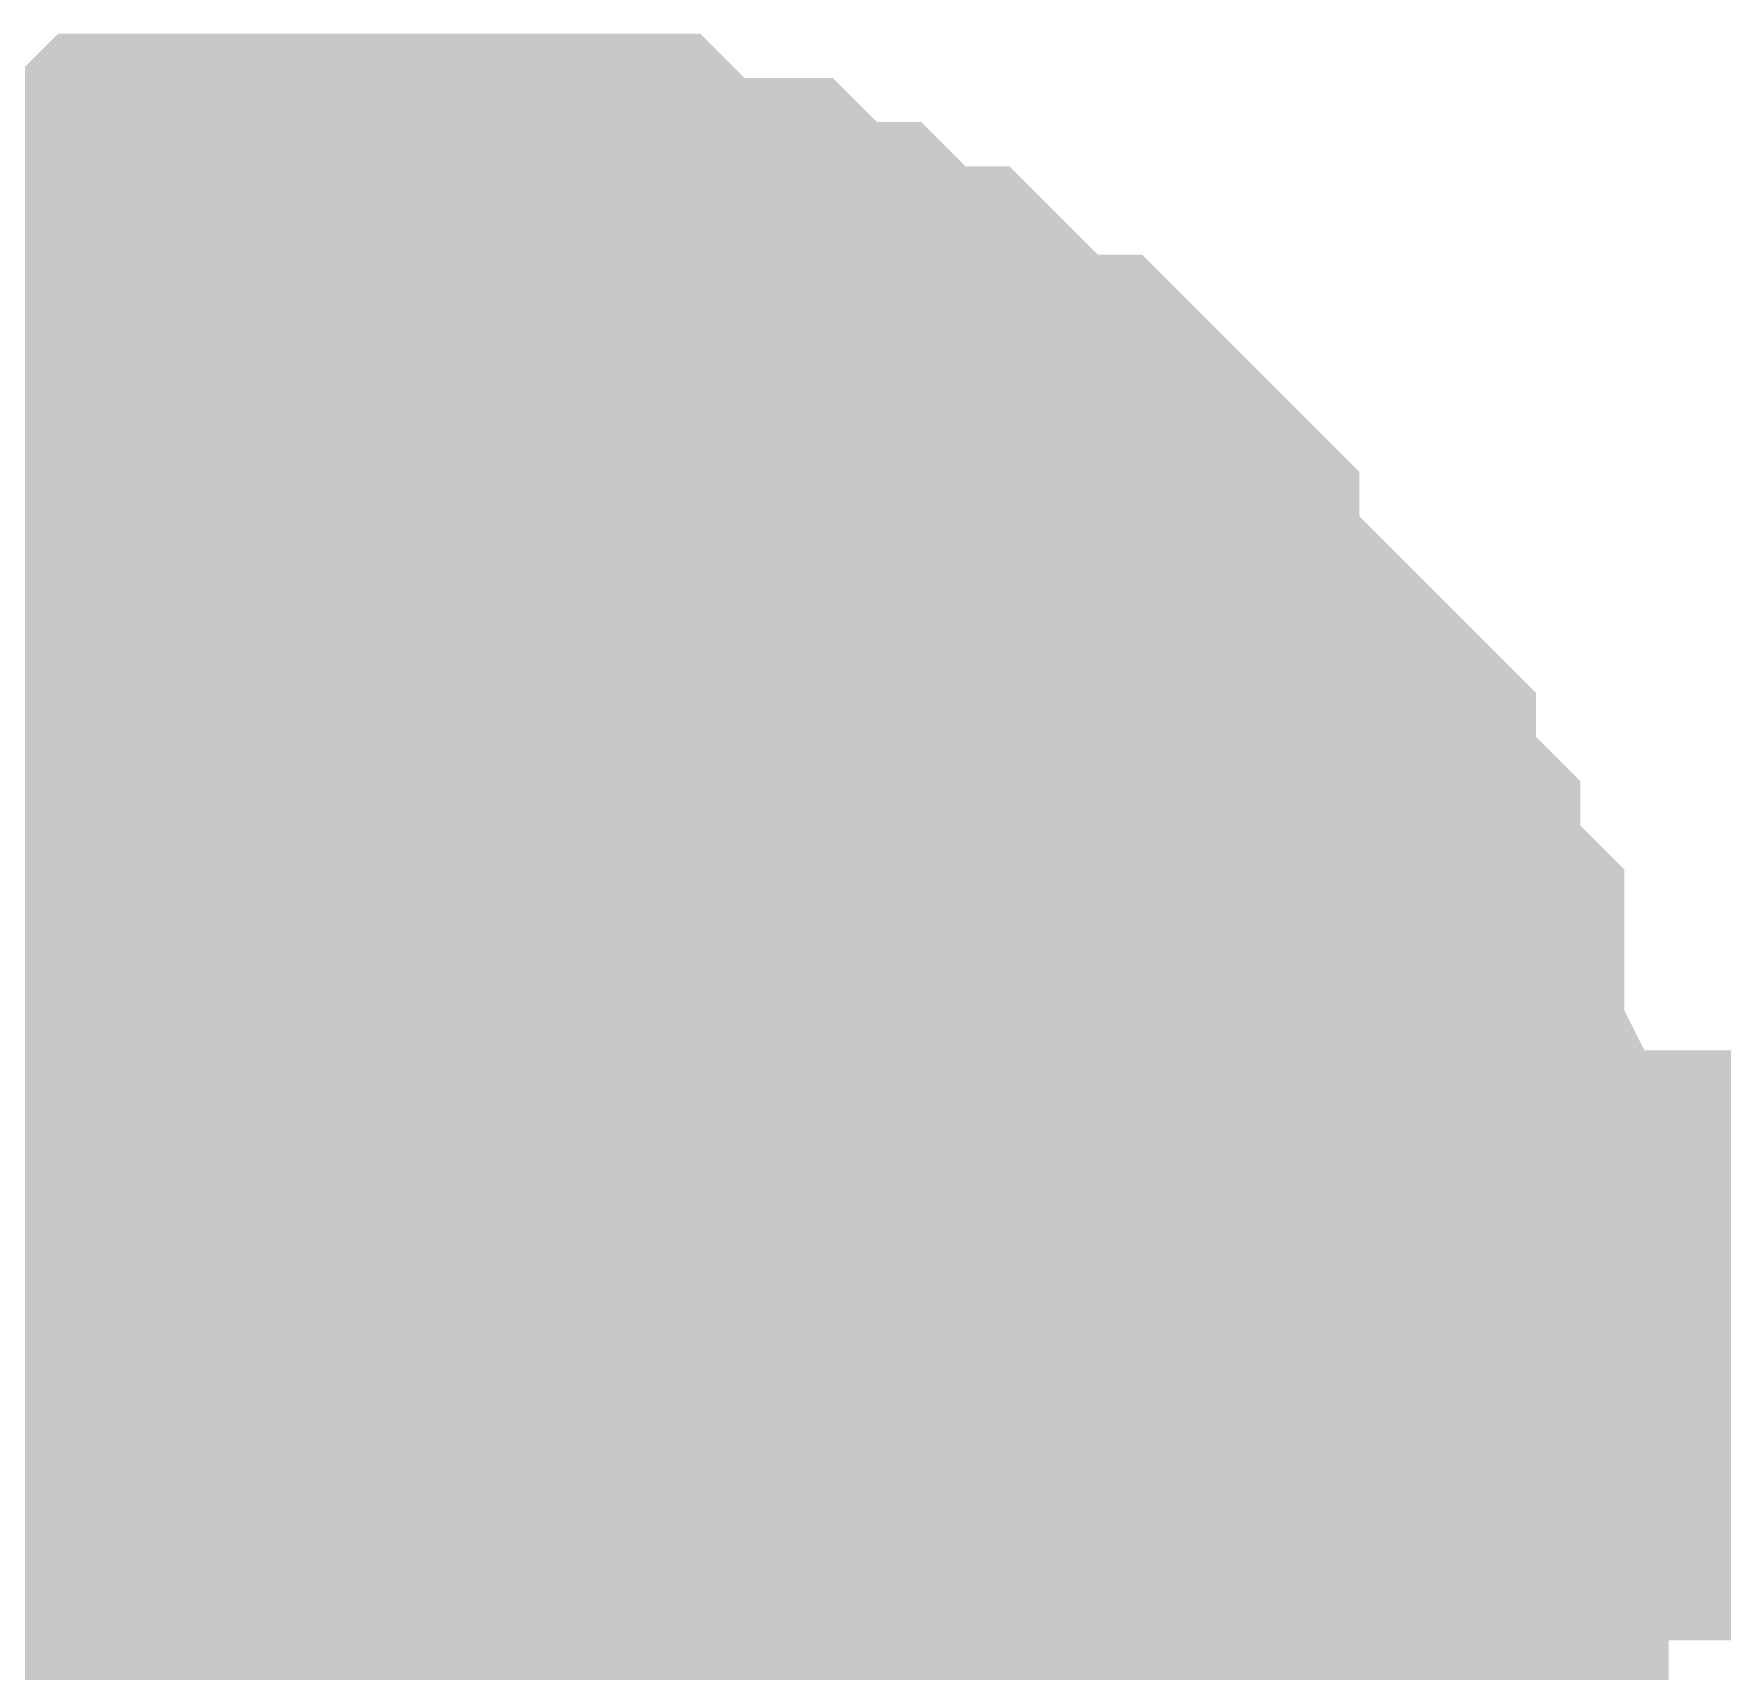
# Model space of a CAD drawing. Header units: inches. Extents: x 0 to 432, y 0 to 280.
# Drawn here: x 370.675 to 371.533, y 166.194 to 167.026 of the extents above; entities that cross this region are included whole.
import ezdxf

# ---------------------------------------------------------------- set-up
doc = ezdxf.new("R2010")
doc.units = ezdxf.units.IN
doc.layers.add('Sheet', color=255, linetype='Continuous')

msp = doc.modelspace()

# ---------------------------------------------------------------- linework, layer by layer
at = {"layer": 'Sheet'}
for points in [[(370.52501, 166.76407, 0.29972, 0.29972, 0), (370.54747, 166.76407, 0.29972, 0.29972, 0), (370.56993, 166.78653, 0.29972, 0.29972, 0), (370.59239, 166.80899, 0.29972, 0.29972, 0), (370.61486, 166.80899, 0.29972, 0.29972, 0), (370.63732, 166.83145, 0.29972, 0.29972, 0), (370.65978, 166.83145, 0.29972, 0.29972, 0), (370.65978, 166.85391, 0.29972, 0.29972, 0), (370.7047, 166.85391, 0.29972, 0.29972, 0), (370.72716, 166.85391, 0.29972, 0.29972, 0), (370.74963, 166.87637, 0.29972, 0.29972, 0), (370.77209, 166.87637, 0.29972, 0.29972, 0), (370.79455, 166.87637, 0.29972, 0.29972, 0), (370.81701, 166.87637, 0.29972, 0.29972, 0), (370.83947, 166.87637, 0.29972, 0.29972, 0)], [(370.52501, 166.76407, 0.29972, 0.29972, 0), (370.54747, 166.76407, 0.29972, 0.29972, 0), (370.56993, 166.78653, 0.29972, 0.29972, 0), (370.59239, 166.80899, 0.29972, 0.29972, 0), (370.61486, 166.80899, 0.29972, 0.29972, 0), (370.63732, 166.83145, 0.29972, 0.29972, 0), (370.65978, 166.83145, 0.29972, 0.29972, 0), (370.65978, 166.85391, 0.29972, 0.29972, 0), (370.7047, 166.85391, 0.29972, 0.29972, 0), (370.72716, 166.85391, 0.29972, 0.29972, 0), (370.74963, 166.87637, 0.29972, 0.29972, 0), (370.77209, 166.87637, 0.29972, 0.29972, 0), (370.79455, 166.87637, 0.29972, 0.29972, 0), (370.81701, 166.87637, 0.29972, 0.29972, 0), (370.83947, 166.87637, 0.29972, 0.29972, 0)], [(370.52501, 166.76407, 0.29972, 0.29972, 0), (370.54747, 166.76407, 0.29972, 0.29972, 0), (370.56993, 166.78653, 0.29972, 0.29972, 0), (370.59239, 166.80899, 0.29972, 0.29972, 0), (370.61486, 166.80899, 0.29972, 0.29972, 0), (370.63732, 166.83145, 0.29972, 0.29972, 0), (370.65978, 166.83145, 0.29972, 0.29972, 0), (370.65978, 166.85391, 0.29972, 0.29972, 0), (370.7047, 166.85391, 0.29972, 0.29972, 0), (370.72716, 166.85391, 0.29972, 0.29972, 0), (370.74963, 166.87637, 0.29972, 0.29972, 0), (370.77209, 166.87637, 0.29972, 0.29972, 0), (370.79455, 166.87637, 0.29972, 0.29972, 0), (370.81701, 166.87637, 0.29972, 0.29972, 0), (370.83947, 166.87637, 0.29972, 0.29972, 0)], [(370.52501, 166.76407, 0.29972, 0.29972, 0), (370.54747, 166.76407, 0.29972, 0.29972, 0), (370.56993, 166.78653, 0.29972, 0.29972, 0), (370.59239, 166.80899, 0.29972, 0.29972, 0), (370.61486, 166.80899, 0.29972, 0.29972, 0), (370.63732, 166.83145, 0.29972, 0.29972, 0), (370.65978, 166.83145, 0.29972, 0.29972, 0), (370.65978, 166.85391, 0.29972, 0.29972, 0), (370.7047, 166.85391, 0.29972, 0.29972, 0), (370.72716, 166.85391, 0.29972, 0.29972, 0), (370.74963, 166.87637, 0.29972, 0.29972, 0), (370.77209, 166.87637, 0.29972, 0.29972, 0), (370.79455, 166.87637, 0.29972, 0.29972, 0), (370.81701, 166.87637, 0.29972, 0.29972, 0), (370.83947, 166.87637, 0.29972, 0.29972, 0)], [(370.52501, 166.76407, 0.29972, 0.29972, 0), (370.54747, 166.76407, 0.29972, 0.29972, 0), (370.56993, 166.78653, 0.29972, 0.29972, 0), (370.59239, 166.80899, 0.29972, 0.29972, 0), (370.61486, 166.80899, 0.29972, 0.29972, 0), (370.63732, 166.83145, 0.29972, 0.29972, 0), (370.65978, 166.83145, 0.29972, 0.29972, 0), (370.65978, 166.85391, 0.29972, 0.29972, 0), (370.7047, 166.85391, 0.29972, 0.29972, 0), (370.72716, 166.85391, 0.29972, 0.29972, 0), (370.74963, 166.87637, 0.29972, 0.29972, 0), (370.77209, 166.87637, 0.29972, 0.29972, 0), (370.79455, 166.87637, 0.29972, 0.29972, 0), (370.81701, 166.87637, 0.29972, 0.29972, 0), (370.83947, 166.87637, 0.29972, 0.29972, 0)], [(370.83947, 166.87637, 0.29972, 0.29972, 0), (370.83947, 166.87637, 0.29972, 0.29972, 0)], [(370.83947, 166.87637, 0.29972, 0.29972, 0), (370.86193, 166.87637, 0.29972, 0.29972, 0), (370.88439, 166.87637, 0.29972, 0.29972, 0), (370.92932, 166.87637, 0.29972, 0.29972, 0), (370.95178, 166.87637, 0.29972, 0.29972, 0), (370.97424, 166.85391, 0.29972, 0.29972, 0), (370.9967, 166.85391, 0.29972, 0.29972, 0), (371.01916, 166.85391, 0.29972, 0.29972, 0), (371.04163, 166.83145, 0.29972, 0.29972, 0), (371.06409, 166.83145, 0.29972, 0.29972, 0), (371.08655, 166.80899, 0.29972, 0.29972, 0), (371.10901, 166.80899, 0.29972, 0.29972, 0), (371.13147, 166.78653, 0.29972, 0.29972, 0), (371.15393, 166.76407, 0.29972, 0.29972, 0), (371.17639, 166.76407, 0.29972, 0.29972, 0), (371.19886, 166.74161, 0.29972, 0.29972, 0), (371.19886, 166.71915, 0.29972, 0.29972, 0), (371.22132, 166.69669, 0.29972, 0.29972, 0), (371.24378, 166.67423, 0.29972, 0.29972, 0), (371.26624, 166.65177, 0.29972, 0.29972, 0), (371.26624, 166.65177, 0.29972, 0.29972, 0), (371.2887, 166.62931, 0.29972, 0.29972, 0), (371.2887, 166.60685, 0.29972, 0.29972, 0), (371.31116, 166.58439, 0.29972, 0.29972, 0), (371.31116, 166.56193, 0.29972, 0.29972, 0), (371.33362, 166.53947, 0.29972, 0.29972, 0), (371.33362, 166.51701, 0.29972, 0.29972, 0), (371.33362, 166.49455, 0.29972, 0.29972, 0), (371.35609, 166.44963, 0.29972, 0.29972, 0), (371.35609, 166.42717, 0.29972, 0.29972, 0), (371.35609, 166.40471, 0.29972, 0.29972, 0), (371.35609, 166.38225, 0.29972, 0.29972, 0), (371.35609, 166.35979, 0.29972, 0.29972, 0)], [(370.83947, 166.87637, 0.29972, 0.29972, 0), (370.83947, 166.87637, 0.29972, 0.29972, 0)], [(370.83947, 166.87637, 0.29972, 0.29972, 0), (370.86193, 166.87637, 0.29972, 0.29972, 0), (370.88439, 166.87637, 0.29972, 0.29972, 0), (370.92932, 166.87637, 0.29972, 0.29972, 0), (370.95178, 166.87637, 0.29972, 0.29972, 0), (370.97424, 166.85391, 0.29972, 0.29972, 0), (370.9967, 166.85391, 0.29972, 0.29972, 0), (371.01916, 166.85391, 0.29972, 0.29972, 0), (371.04163, 166.83145, 0.29972, 0.29972, 0), (371.06409, 166.83145, 0.29972, 0.29972, 0), (371.08655, 166.80899, 0.29972, 0.29972, 0), (371.10901, 166.80899, 0.29972, 0.29972, 0), (371.13147, 166.78653, 0.29972, 0.29972, 0), (371.15393, 166.76407, 0.29972, 0.29972, 0), (371.17639, 166.76407, 0.29972, 0.29972, 0), (371.19886, 166.74161, 0.29972, 0.29972, 0), (371.19886, 166.71915, 0.29972, 0.29972, 0), (371.22132, 166.69669, 0.29972, 0.29972, 0), (371.24378, 166.67423, 0.29972, 0.29972, 0), (371.26624, 166.65177, 0.29972, 0.29972, 0), (371.26624, 166.65177, 0.29972, 0.29972, 0), (371.2887, 166.62931, 0.29972, 0.29972, 0), (371.2887, 166.60685, 0.29972, 0.29972, 0), (371.31116, 166.58439, 0.29972, 0.29972, 0), (371.31116, 166.56193, 0.29972, 0.29972, 0), (371.33362, 166.53947, 0.29972, 0.29972, 0), (371.33362, 166.51701, 0.29972, 0.29972, 0), (371.33362, 166.49455, 0.29972, 0.29972, 0), (371.35609, 166.44963, 0.29972, 0.29972, 0), (371.35609, 166.42717, 0.29972, 0.29972, 0), (371.35609, 166.40471, 0.29972, 0.29972, 0), (371.35609, 166.38225, 0.29972, 0.29972, 0), (371.35609, 166.35979, 0.29972, 0.29972, 0)], [(370.83947, 166.87637, 0.29972, 0.29972, 0), (370.83947, 166.87637, 0.29972, 0.29972, 0)], [(370.83947, 166.87637, 0.29972, 0.29972, 0), (370.86193, 166.87637, 0.29972, 0.29972, 0), (370.88439, 166.87637, 0.29972, 0.29972, 0), (370.92932, 166.87637, 0.29972, 0.29972, 0), (370.95178, 166.87637, 0.29972, 0.29972, 0), (370.97424, 166.85391, 0.29972, 0.29972, 0), (370.9967, 166.85391, 0.29972, 0.29972, 0), (371.01916, 166.85391, 0.29972, 0.29972, 0), (371.04163, 166.83145, 0.29972, 0.29972, 0), (371.06409, 166.83145, 0.29972, 0.29972, 0), (371.08655, 166.80899, 0.29972, 0.29972, 0), (371.10901, 166.80899, 0.29972, 0.29972, 0), (371.13147, 166.78653, 0.29972, 0.29972, 0), (371.15393, 166.76407, 0.29972, 0.29972, 0), (371.17639, 166.76407, 0.29972, 0.29972, 0), (371.19886, 166.74161, 0.29972, 0.29972, 0), (371.19886, 166.71915, 0.29972, 0.29972, 0), (371.22132, 166.69669, 0.29972, 0.29972, 0), (371.24378, 166.67423, 0.29972, 0.29972, 0), (371.26624, 166.65177, 0.29972, 0.29972, 0), (371.26624, 166.65177, 0.29972, 0.29972, 0), (371.2887, 166.62931, 0.29972, 0.29972, 0), (371.2887, 166.60685, 0.29972, 0.29972, 0), (371.31116, 166.58439, 0.29972, 0.29972, 0), (371.31116, 166.56193, 0.29972, 0.29972, 0), (371.33362, 166.53947, 0.29972, 0.29972, 0), (371.33362, 166.51701, 0.29972, 0.29972, 0), (371.33362, 166.49455, 0.29972, 0.29972, 0), (371.35609, 166.44963, 0.29972, 0.29972, 0), (371.35609, 166.42717, 0.29972, 0.29972, 0), (371.35609, 166.40471, 0.29972, 0.29972, 0), (371.35609, 166.38225, 0.29972, 0.29972, 0), (371.35609, 166.35979, 0.29972, 0.29972, 0)], [(370.83947, 166.87637, 0.29972, 0.29972, 0), (370.83947, 166.87637, 0.29972, 0.29972, 0)], [(370.83947, 166.87637, 0.29972, 0.29972, 0), (370.86193, 166.87637, 0.29972, 0.29972, 0), (370.88439, 166.87637, 0.29972, 0.29972, 0), (370.92932, 166.87637, 0.29972, 0.29972, 0), (370.95178, 166.87637, 0.29972, 0.29972, 0), (370.97424, 166.85391, 0.29972, 0.29972, 0), (370.9967, 166.85391, 0.29972, 0.29972, 0), (371.01916, 166.85391, 0.29972, 0.29972, 0), (371.04163, 166.83145, 0.29972, 0.29972, 0), (371.06409, 166.83145, 0.29972, 0.29972, 0), (371.08655, 166.80899, 0.29972, 0.29972, 0), (371.10901, 166.80899, 0.29972, 0.29972, 0), (371.13147, 166.78653, 0.29972, 0.29972, 0), (371.15393, 166.76407, 0.29972, 0.29972, 0), (371.17639, 166.76407, 0.29972, 0.29972, 0), (371.19886, 166.74161, 0.29972, 0.29972, 0), (371.19886, 166.71915, 0.29972, 0.29972, 0), (371.22132, 166.69669, 0.29972, 0.29972, 0), (371.24378, 166.67423, 0.29972, 0.29972, 0), (371.26624, 166.65177, 0.29972, 0.29972, 0), (371.26624, 166.65177, 0.29972, 0.29972, 0), (371.2887, 166.62931, 0.29972, 0.29972, 0), (371.2887, 166.60685, 0.29972, 0.29972, 0), (371.31116, 166.58439, 0.29972, 0.29972, 0), (371.31116, 166.56193, 0.29972, 0.29972, 0), (371.33362, 166.53947, 0.29972, 0.29972, 0), (371.33362, 166.51701, 0.29972, 0.29972, 0), (371.33362, 166.49455, 0.29972, 0.29972, 0), (371.35609, 166.44963, 0.29972, 0.29972, 0), (371.35609, 166.42717, 0.29972, 0.29972, 0), (371.35609, 166.40471, 0.29972, 0.29972, 0), (371.35609, 166.38225, 0.29972, 0.29972, 0), (371.35609, 166.35979, 0.29972, 0.29972, 0)], [(370.83947, 166.87637, 0.29972, 0.29972, 0), (370.83947, 166.87637, 0.29972, 0.29972, 0)], [(370.83947, 166.87637, 0.29972, 0.29972, 0), (370.86193, 166.87637, 0.29972, 0.29972, 0), (370.88439, 166.87637, 0.29972, 0.29972, 0), (370.92932, 166.87637, 0.29972, 0.29972, 0), (370.95178, 166.87637, 0.29972, 0.29972, 0), (370.97424, 166.85391, 0.29972, 0.29972, 0), (370.9967, 166.85391, 0.29972, 0.29972, 0), (371.01916, 166.85391, 0.29972, 0.29972, 0), (371.04163, 166.83145, 0.29972, 0.29972, 0), (371.06409, 166.83145, 0.29972, 0.29972, 0), (371.08655, 166.80899, 0.29972, 0.29972, 0), (371.10901, 166.80899, 0.29972, 0.29972, 0), (371.13147, 166.78653, 0.29972, 0.29972, 0), (371.15393, 166.76407, 0.29972, 0.29972, 0), (371.17639, 166.76407, 0.29972, 0.29972, 0), (371.19886, 166.74161, 0.29972, 0.29972, 0), (371.19886, 166.71915, 0.29972, 0.29972, 0), (371.22132, 166.69669, 0.29972, 0.29972, 0), (371.24378, 166.67423, 0.29972, 0.29972, 0), (371.26624, 166.65177, 0.29972, 0.29972, 0), (371.26624, 166.65177, 0.29972, 0.29972, 0), (371.2887, 166.62931, 0.29972, 0.29972, 0), (371.2887, 166.60685, 0.29972, 0.29972, 0), (371.31116, 166.58439, 0.29972, 0.29972, 0), (371.31116, 166.56193, 0.29972, 0.29972, 0), (371.33362, 166.53947, 0.29972, 0.29972, 0), (371.33362, 166.51701, 0.29972, 0.29972, 0), (371.33362, 166.49455, 0.29972, 0.29972, 0), (371.35609, 166.44963, 0.29972, 0.29972, 0), (371.35609, 166.42717, 0.29972, 0.29972, 0), (371.35609, 166.40471, 0.29972, 0.29972, 0), (371.35609, 166.38225, 0.29972, 0.29972, 0), (371.35609, 166.35979, 0.29972, 0.29972, 0)], [(370.61486, 166.80899, 0.09906, 0.09906, 0), (370.63732, 166.83145, 0.09906, 0.09906, 0), (370.65978, 166.83145, 0.09906, 0.09906, 0), (370.65978, 166.85391, 0.09906, 0.09906, 0), (370.7047, 166.85391, 0.09906, 0.09906, 0), (370.72716, 166.85391, 0.09906, 0.09906, 0), (370.74963, 166.87637, 0.09906, 0.09906, 0), (370.77209, 166.87637, 0.09906, 0.09906, 0), (370.79455, 166.87637, 0.09906, 0.09906, 0), (370.81701, 166.87637, 0.09906, 0.09906, 0), (370.83947, 166.87637, 0.09906, 0.09906, 0)], [(370.61486, 166.80899, 0.09906, 0.09906, 0), (370.63732, 166.83145, 0.09906, 0.09906, 0), (370.65978, 166.83145, 0.09906, 0.09906, 0), (370.65978, 166.85391, 0.09906, 0.09906, 0), (370.7047, 166.85391, 0.09906, 0.09906, 0), (370.72716, 166.85391, 0.09906, 0.09906, 0), (370.74963, 166.87637, 0.09906, 0.09906, 0), (370.77209, 166.87637, 0.09906, 0.09906, 0), (370.79455, 166.87637, 0.09906, 0.09906, 0), (370.81701, 166.87637, 0.09906, 0.09906, 0), (370.83947, 166.87637, 0.09906, 0.09906, 0)], [(370.61486, 166.80899, 0.09906, 0.09906, 0), (370.63732, 166.83145, 0.09906, 0.09906, 0), (370.65978, 166.83145, 0.09906, 0.09906, 0), (370.65978, 166.85391, 0.09906, 0.09906, 0), (370.7047, 166.85391, 0.09906, 0.09906, 0), (370.72716, 166.85391, 0.09906, 0.09906, 0), (370.74963, 166.87637, 0.09906, 0.09906, 0), (370.77209, 166.87637, 0.09906, 0.09906, 0), (370.79455, 166.87637, 0.09906, 0.09906, 0), (370.81701, 166.87637, 0.09906, 0.09906, 0), (370.83947, 166.87637, 0.09906, 0.09906, 0)], [(370.61486, 166.80899, 0.09906, 0.09906, 0), (370.63732, 166.83145, 0.09906, 0.09906, 0), (370.65978, 166.83145, 0.09906, 0.09906, 0), (370.65978, 166.85391, 0.09906, 0.09906, 0), (370.7047, 166.85391, 0.09906, 0.09906, 0), (370.72716, 166.85391, 0.09906, 0.09906, 0), (370.74963, 166.87637, 0.09906, 0.09906, 0), (370.77209, 166.87637, 0.09906, 0.09906, 0), (370.79455, 166.87637, 0.09906, 0.09906, 0), (370.81701, 166.87637, 0.09906, 0.09906, 0), (370.83947, 166.87637, 0.09906, 0.09906, 0)], [(370.61486, 166.80899, 0.09906, 0.09906, 0), (370.63732, 166.83145, 0.09906, 0.09906, 0), (370.65978, 166.83145, 0.09906, 0.09906, 0), (370.65978, 166.85391, 0.09906, 0.09906, 0), (370.7047, 166.85391, 0.09906, 0.09906, 0), (370.72716, 166.85391, 0.09906, 0.09906, 0), (370.74963, 166.87637, 0.09906, 0.09906, 0), (370.77209, 166.87637, 0.09906, 0.09906, 0), (370.79455, 166.87637, 0.09906, 0.09906, 0), (370.81701, 166.87637, 0.09906, 0.09906, 0), (370.83947, 166.87637, 0.09906, 0.09906, 0)], [(370.83947, 166.87637, 0.09906, 0.09906, 0), (370.83947, 166.87637, 0.09906, 0.09906, 0)], [(370.83947, 166.87637, 0.09906, 0.09906, 0), (370.86193, 166.87637, 0.09906, 0.09906, 0), (370.88439, 166.87637, 0.09906, 0.09906, 0), (370.92932, 166.87637, 0.09906, 0.09906, 0), (370.95178, 166.87637, 0.09906, 0.09906, 0), (370.97424, 166.85391, 0.09906, 0.09906, 0), (370.9967, 166.85391, 0.09906, 0.09906, 0), (371.01916, 166.85391, 0.09906, 0.09906, 0), (371.04163, 166.83145, 0.09906, 0.09906, 0), (371.06409, 166.83145, 0.09906, 0.09906, 0), (371.08655, 166.80899, 0.09906, 0.09906, 0), (371.10901, 166.80899, 0.09906, 0.09906, 0), (371.13147, 166.78653, 0.09906, 0.09906, 0), (371.15393, 166.76407, 0.09906, 0.09906, 0), (371.17639, 166.76407, 0.09906, 0.09906, 0), (371.19886, 166.74161, 0.09906, 0.09906, 0), (371.19886, 166.71915, 0.09906, 0.09906, 0), (371.22132, 166.69669, 0.09906, 0.09906, 0), (371.24378, 166.67423, 0.09906, 0.09906, 0), (371.26624, 166.65177, 0.09906, 0.09906, 0), (371.26624, 166.65177, 0.09906, 0.09906, 0), (371.2887, 166.62931, 0.09906, 0.09906, 0), (371.2887, 166.60685, 0.09906, 0.09906, 0), (371.31116, 166.58439, 0.09906, 0.09906, 0), (371.31116, 166.56193, 0.09906, 0.09906, 0), (371.33362, 166.53947, 0.09906, 0.09906, 0), (371.33362, 166.51701, 0.09906, 0.09906, 0), (371.33362, 166.49455, 0.09906, 0.09906, 0), (371.35609, 166.44963, 0.09906, 0.09906, 0), (371.35609, 166.42717, 0.09906, 0.09906, 0), (371.35609, 166.40471, 0.09906, 0.09906, 0), (371.35609, 166.38225, 0.09906, 0.09906, 0), (371.35609, 166.35979, 0.09906, 0.09906, 0)], [(370.83947, 166.87637, 0.09906, 0.09906, 0), (370.83947, 166.87637, 0.09906, 0.09906, 0)], [(370.83947, 166.87637, 0.09906, 0.09906, 0), (370.86193, 166.87637, 0.09906, 0.09906, 0), (370.88439, 166.87637, 0.09906, 0.09906, 0), (370.92932, 166.87637, 0.09906, 0.09906, 0), (370.95178, 166.87637, 0.09906, 0.09906, 0), (370.97424, 166.85391, 0.09906, 0.09906, 0), (370.9967, 166.85391, 0.09906, 0.09906, 0), (371.01916, 166.85391, 0.09906, 0.09906, 0), (371.04163, 166.83145, 0.09906, 0.09906, 0), (371.06409, 166.83145, 0.09906, 0.09906, 0), (371.08655, 166.80899, 0.09906, 0.09906, 0), (371.10901, 166.80899, 0.09906, 0.09906, 0), (371.13147, 166.78653, 0.09906, 0.09906, 0), (371.15393, 166.76407, 0.09906, 0.09906, 0), (371.17639, 166.76407, 0.09906, 0.09906, 0), (371.19886, 166.74161, 0.09906, 0.09906, 0), (371.19886, 166.71915, 0.09906, 0.09906, 0), (371.22132, 166.69669, 0.09906, 0.09906, 0), (371.24378, 166.67423, 0.09906, 0.09906, 0), (371.26624, 166.65177, 0.09906, 0.09906, 0), (371.26624, 166.65177, 0.09906, 0.09906, 0), (371.2887, 166.62931, 0.09906, 0.09906, 0), (371.2887, 166.60685, 0.09906, 0.09906, 0), (371.31116, 166.58439, 0.09906, 0.09906, 0), (371.31116, 166.56193, 0.09906, 0.09906, 0), (371.33362, 166.53947, 0.09906, 0.09906, 0), (371.33362, 166.51701, 0.09906, 0.09906, 0), (371.33362, 166.49455, 0.09906, 0.09906, 0), (371.35609, 166.44963, 0.09906, 0.09906, 0), (371.35609, 166.42717, 0.09906, 0.09906, 0), (371.35609, 166.40471, 0.09906, 0.09906, 0), (371.35609, 166.38225, 0.09906, 0.09906, 0), (371.35609, 166.35979, 0.09906, 0.09906, 0)], [(370.83947, 166.87637, 0.09906, 0.09906, 0), (370.83947, 166.87637, 0.09906, 0.09906, 0)], [(370.83947, 166.87637, 0.09906, 0.09906, 0), (370.86193, 166.87637, 0.09906, 0.09906, 0), (370.88439, 166.87637, 0.09906, 0.09906, 0), (370.92932, 166.87637, 0.09906, 0.09906, 0), (370.95178, 166.87637, 0.09906, 0.09906, 0), (370.97424, 166.85391, 0.09906, 0.09906, 0), (370.9967, 166.85391, 0.09906, 0.09906, 0), (371.01916, 166.85391, 0.09906, 0.09906, 0), (371.04163, 166.83145, 0.09906, 0.09906, 0), (371.06409, 166.83145, 0.09906, 0.09906, 0), (371.08655, 166.80899, 0.09906, 0.09906, 0), (371.10901, 166.80899, 0.09906, 0.09906, 0), (371.13147, 166.78653, 0.09906, 0.09906, 0), (371.15393, 166.76407, 0.09906, 0.09906, 0), (371.17639, 166.76407, 0.09906, 0.09906, 0), (371.19886, 166.74161, 0.09906, 0.09906, 0), (371.19886, 166.71915, 0.09906, 0.09906, 0), (371.22132, 166.69669, 0.09906, 0.09906, 0), (371.24378, 166.67423, 0.09906, 0.09906, 0), (371.26624, 166.65177, 0.09906, 0.09906, 0), (371.26624, 166.65177, 0.09906, 0.09906, 0), (371.2887, 166.62931, 0.09906, 0.09906, 0), (371.2887, 166.60685, 0.09906, 0.09906, 0), (371.31116, 166.58439, 0.09906, 0.09906, 0), (371.31116, 166.56193, 0.09906, 0.09906, 0), (371.33362, 166.53947, 0.09906, 0.09906, 0), (371.33362, 166.51701, 0.09906, 0.09906, 0), (371.33362, 166.49455, 0.09906, 0.09906, 0), (371.35609, 166.44963, 0.09906, 0.09906, 0), (371.35609, 166.42717, 0.09906, 0.09906, 0), (371.35609, 166.40471, 0.09906, 0.09906, 0), (371.35609, 166.38225, 0.09906, 0.09906, 0), (371.35609, 166.35979, 0.09906, 0.09906, 0)], [(370.83947, 166.87637, 0.09906, 0.09906, 0), (370.83947, 166.87637, 0.09906, 0.09906, 0)], [(370.83947, 166.87637, 0.09906, 0.09906, 0), (370.86193, 166.87637, 0.09906, 0.09906, 0), (370.88439, 166.87637, 0.09906, 0.09906, 0), (370.92932, 166.87637, 0.09906, 0.09906, 0), (370.95178, 166.87637, 0.09906, 0.09906, 0), (370.97424, 166.85391, 0.09906, 0.09906, 0), (370.9967, 166.85391, 0.09906, 0.09906, 0), (371.01916, 166.85391, 0.09906, 0.09906, 0), (371.04163, 166.83145, 0.09906, 0.09906, 0), (371.06409, 166.83145, 0.09906, 0.09906, 0), (371.08655, 166.80899, 0.09906, 0.09906, 0), (371.10901, 166.80899, 0.09906, 0.09906, 0), (371.13147, 166.78653, 0.09906, 0.09906, 0), (371.15393, 166.76407, 0.09906, 0.09906, 0), (371.17639, 166.76407, 0.09906, 0.09906, 0), (371.19886, 166.74161, 0.09906, 0.09906, 0), (371.19886, 166.71915, 0.09906, 0.09906, 0), (371.22132, 166.69669, 0.09906, 0.09906, 0), (371.24378, 166.67423, 0.09906, 0.09906, 0), (371.26624, 166.65177, 0.09906, 0.09906, 0), (371.26624, 166.65177, 0.09906, 0.09906, 0), (371.2887, 166.62931, 0.09906, 0.09906, 0), (371.2887, 166.60685, 0.09906, 0.09906, 0), (371.31116, 166.58439, 0.09906, 0.09906, 0), (371.31116, 166.56193, 0.09906, 0.09906, 0), (371.33362, 166.53947, 0.09906, 0.09906, 0), (371.33362, 166.51701, 0.09906, 0.09906, 0), (371.33362, 166.49455, 0.09906, 0.09906, 0), (371.35609, 166.44963, 0.09906, 0.09906, 0), (371.35609, 166.42717, 0.09906, 0.09906, 0), (371.35609, 166.40471, 0.09906, 0.09906, 0), (371.35609, 166.38225, 0.09906, 0.09906, 0), (371.35609, 166.35979, 0.09906, 0.09906, 0)], [(370.83947, 166.87637, 0.09906, 0.09906, 0), (370.83947, 166.87637, 0.09906, 0.09906, 0)], [(370.83947, 166.87637, 0.09906, 0.09906, 0), (370.86193, 166.87637, 0.09906, 0.09906, 0), (370.88439, 166.87637, 0.09906, 0.09906, 0), (370.92932, 166.87637, 0.09906, 0.09906, 0), (370.95178, 166.87637, 0.09906, 0.09906, 0), (370.97424, 166.85391, 0.09906, 0.09906, 0), (370.9967, 166.85391, 0.09906, 0.09906, 0), (371.01916, 166.85391, 0.09906, 0.09906, 0), (371.04163, 166.83145, 0.09906, 0.09906, 0), (371.06409, 166.83145, 0.09906, 0.09906, 0), (371.08655, 166.80899, 0.09906, 0.09906, 0), (371.10901, 166.80899, 0.09906, 0.09906, 0), (371.13147, 166.78653, 0.09906, 0.09906, 0), (371.15393, 166.76407, 0.09906, 0.09906, 0), (371.17639, 166.76407, 0.09906, 0.09906, 0), (371.19886, 166.74161, 0.09906, 0.09906, 0), (371.19886, 166.71915, 0.09906, 0.09906, 0), (371.22132, 166.69669, 0.09906, 0.09906, 0), (371.24378, 166.67423, 0.09906, 0.09906, 0), (371.26624, 166.65177, 0.09906, 0.09906, 0), (371.26624, 166.65177, 0.09906, 0.09906, 0), (371.2887, 166.62931, 0.09906, 0.09906, 0), (371.2887, 166.60685, 0.09906, 0.09906, 0), (371.31116, 166.58439, 0.09906, 0.09906, 0), (371.31116, 166.56193, 0.09906, 0.09906, 0), (371.33362, 166.53947, 0.09906, 0.09906, 0), (371.33362, 166.51701, 0.09906, 0.09906, 0), (371.33362, 166.49455, 0.09906, 0.09906, 0), (371.35609, 166.44963, 0.09906, 0.09906, 0), (371.35609, 166.42717, 0.09906, 0.09906, 0), (371.35609, 166.40471, 0.09906, 0.09906, 0), (371.35609, 166.38225, 0.09906, 0.09906, 0), (371.35609, 166.35979, 0.09906, 0.09906, 0)], [(368.30132, 129.52571, 0.29972, 0.29972, 0), (368.30132, 166.35979, 0.29972, 0.29972, 0), (370.83947, 166.35979, 0.29972, 0.29972, 0), (373.40008, 166.35979, 0.29972, 0.29972, 0)], [(375.93823, 166.35979, 0.29972, 0.29972, 0), (370.83947, 166.35979, 0.29972, 0.29972, 0)], [(371.35609, 166.35979, 0.29972, 0.29972, 0), (371.35609, 166.33733, 0.29972, 0.29972, 0), (371.35609, 166.31487, 0.29972, 0.29972, 0), (371.35609, 166.26995, 0.29972, 0.29972, 0), (371.35609, 166.24749, 0.29972, 0.29972, 0), (371.33362, 166.22503, 0.29972, 0.29972, 0), (371.33362, 166.20257, 0.29972, 0.29972, 0), (371.33362, 166.18011, 0.29972, 0.29972, 0), (371.31116, 166.15765, 0.29972, 0.29972, 0), (371.31116, 166.13519, 0.29972, 0.29972, 0), (371.2887, 166.11273, 0.29972, 0.29972, 0), (371.2887, 166.09027, 0.29972, 0.29972, 0), (371.26624, 166.06781, 0.29972, 0.29972, 0), (371.26624, 166.04535, 0.29972, 0.29972, 0), (371.24378, 166.02289, 0.29972, 0.29972, 0)], [(371.35609, 166.35979, 0.29972, 0.29972, 0), (371.35609, 166.33733, 0.29972, 0.29972, 0), (371.35609, 166.31487, 0.29972, 0.29972, 0), (371.35609, 166.26995, 0.29972, 0.29972, 0), (371.35609, 166.24749, 0.29972, 0.29972, 0), (371.33362, 166.22503, 0.29972, 0.29972, 0), (371.33362, 166.20257, 0.29972, 0.29972, 0), (371.33362, 166.18011, 0.29972, 0.29972, 0), (371.31116, 166.15765, 0.29972, 0.29972, 0), (371.31116, 166.13519, 0.29972, 0.29972, 0), (371.2887, 166.11273, 0.29972, 0.29972, 0), (371.2887, 166.09027, 0.29972, 0.29972, 0), (371.26624, 166.06781, 0.29972, 0.29972, 0), (371.26624, 166.04535, 0.29972, 0.29972, 0), (371.24378, 166.02289, 0.29972, 0.29972, 0)], [(371.35609, 166.35979, 0.29972, 0.29972, 0), (371.35609, 166.33733, 0.29972, 0.29972, 0), (371.35609, 166.31487, 0.29972, 0.29972, 0), (371.35609, 166.26995, 0.29972, 0.29972, 0), (371.35609, 166.24749, 0.29972, 0.29972, 0), (371.33362, 166.22503, 0.29972, 0.29972, 0), (371.33362, 166.20257, 0.29972, 0.29972, 0), (371.33362, 166.18011, 0.29972, 0.29972, 0), (371.31116, 166.15765, 0.29972, 0.29972, 0), (371.31116, 166.13519, 0.29972, 0.29972, 0), (371.2887, 166.11273, 0.29972, 0.29972, 0), (371.2887, 166.09027, 0.29972, 0.29972, 0), (371.26624, 166.06781, 0.29972, 0.29972, 0), (371.26624, 166.04535, 0.29972, 0.29972, 0), (371.24378, 166.02289, 0.29972, 0.29972, 0)], [(371.35609, 166.35979, 0.29972, 0.29972, 0), (371.35609, 166.33733, 0.29972, 0.29972, 0), (371.35609, 166.31487, 0.29972, 0.29972, 0), (371.35609, 166.26995, 0.29972, 0.29972, 0), (371.35609, 166.24749, 0.29972, 0.29972, 0), (371.33362, 166.22503, 0.29972, 0.29972, 0), (371.33362, 166.20257, 0.29972, 0.29972, 0), (371.33362, 166.18011, 0.29972, 0.29972, 0), (371.31116, 166.15765, 0.29972, 0.29972, 0), (371.31116, 166.13519, 0.29972, 0.29972, 0), (371.2887, 166.11273, 0.29972, 0.29972, 0), (371.2887, 166.09027, 0.29972, 0.29972, 0), (371.26624, 166.06781, 0.29972, 0.29972, 0), (371.26624, 166.04535, 0.29972, 0.29972, 0), (371.24378, 166.02289, 0.29972, 0.29972, 0)], [(371.35609, 166.35979, 0.29972, 0.29972, 0), (371.35609, 166.33733, 0.29972, 0.29972, 0), (371.35609, 166.31487, 0.29972, 0.29972, 0), (371.35609, 166.26995, 0.29972, 0.29972, 0), (371.35609, 166.24749, 0.29972, 0.29972, 0), (371.33362, 166.22503, 0.29972, 0.29972, 0), (371.33362, 166.20257, 0.29972, 0.29972, 0), (371.33362, 166.18011, 0.29972, 0.29972, 0), (371.31116, 166.15765, 0.29972, 0.29972, 0), (371.31116, 166.13519, 0.29972, 0.29972, 0), (371.2887, 166.11273, 0.29972, 0.29972, 0), (371.2887, 166.09027, 0.29972, 0.29972, 0), (371.26624, 166.06781, 0.29972, 0.29972, 0), (371.26624, 166.04535, 0.29972, 0.29972, 0), (371.24378, 166.02289, 0.29972, 0.29972, 0)], [(371.35609, 166.35979, 0.29972, 0.29972, 0), (371.35609, 166.35979, 0.29972, 0.29972, 0), (371.35609, 166.35979, 0.29972, 0.29972, 0), (371.35609, 166.35979, 0.29972, 0.29972, 0), (371.35609, 166.35979, 0.29972, 0.29972, 0), (371.35609, 166.35979, 0.29972, 0.29972, 0), (371.35609, 166.35979, 0.29972, 0.29972, 0), (371.35609, 166.35979, 0.29972, 0.29972, 0), (371.35609, 166.35979, 0.29972, 0.29972, 0), (371.35609, 166.35979, 0.29972, 0.29972, 0), (371.35609, 166.35979, 0.29972, 0.29972, 0), (371.35609, 166.35979, 0.29972, 0.29972, 0), (371.35609, 166.35979, 0.29972, 0.29972, 0), (371.35609, 166.35979, 0.29972, 0.29972, 0), (371.35609, 166.35979, 0.29972, 0.29972, 0), (371.35609, 166.35979, 0.29972, 0.29972, 0), (371.35609, 166.35979, 0.29972, 0.29972, 0), (371.35609, 166.35979, 0.29972, 0.29972, 0), (371.35609, 166.35979, 0.29972, 0.29972, 0), (371.35609, 166.35979, 0.29972, 0.29972, 0), (371.35609, 166.35979, 0.29972, 0.29972, 0), (371.35609, 166.35979, 0.29972, 0.29972, 0), (371.35609, 166.35979, 0.29972, 0.29972, 0), (371.35609, 166.35979, 0.29972, 0.29972, 0), (371.35609, 166.35979, 0.29972, 0.29972, 0), (371.35609, 166.35979, 0.29972, 0.29972, 0), (371.35609, 166.35979, 0.29972, 0.29972, 0), (371.35609, 166.35979, 0.29972, 0.29972, 0), (371.35609, 166.35979, 0.29972, 0.29972, 0), (371.35609, 166.35979, 0.29972, 0.29972, 0), (371.35609, 166.35979, 0.29972, 0.29972, 0), (371.35609, 166.35979, 0.29972, 0.29972, 0), (371.35609, 166.35979, 0.29972, 0.29972, 0)], [(371.35609, 166.35979, 0.29972, 0.29972, 0), (371.35609, 166.35979, 0.29972, 0.29972, 0)], [(371.35609, 166.35979, 0.29972, 0.29972, 0), (371.35609, 166.35979, 0.29972, 0.29972, 0), (371.35609, 166.35979, 0.29972, 0.29972, 0), (371.35609, 166.35979, 0.29972, 0.29972, 0), (371.35609, 166.35979, 0.29972, 0.29972, 0), (371.35609, 166.35979, 0.29972, 0.29972, 0), (371.35609, 166.35979, 0.29972, 0.29972, 0), (371.35609, 166.35979, 0.29972, 0.29972, 0), (371.35609, 166.35979, 0.29972, 0.29972, 0), (371.35609, 166.35979, 0.29972, 0.29972, 0), (371.35609, 166.35979, 0.29972, 0.29972, 0), (371.35609, 166.35979, 0.29972, 0.29972, 0), (371.35609, 166.35979, 0.29972, 0.29972, 0), (371.35609, 166.35979, 0.29972, 0.29972, 0), (371.35609, 166.35979, 0.29972, 0.29972, 0), (371.35609, 166.35979, 0.29972, 0.29972, 0), (371.35609, 166.35979, 0.29972, 0.29972, 0), (371.35609, 166.35979, 0.29972, 0.29972, 0), (371.35609, 166.35979, 0.29972, 0.29972, 0), (371.35609, 166.35979, 0.29972, 0.29972, 0), (371.35609, 166.35979, 0.29972, 0.29972, 0), (371.35609, 166.35979, 0.29972, 0.29972, 0), (371.35609, 166.35979, 0.29972, 0.29972, 0), (371.35609, 166.35979, 0.29972, 0.29972, 0), (371.35609, 166.35979, 0.29972, 0.29972, 0), (371.35609, 166.35979, 0.29972, 0.29972, 0), (371.35609, 166.35979, 0.29972, 0.29972, 0), (371.35609, 166.35979, 0.29972, 0.29972, 0), (371.35609, 166.35979, 0.29972, 0.29972, 0), (371.35609, 166.35979, 0.29972, 0.29972, 0), (371.35609, 166.35979, 0.29972, 0.29972, 0), (371.35609, 166.35979, 0.29972, 0.29972, 0), (371.35609, 166.35979, 0.29972, 0.29972, 0)], [(371.35609, 166.35979, 0.29972, 0.29972, 0), (371.35609, 166.35979, 0.29972, 0.29972, 0)], [(371.35609, 166.35979, 0.29972, 0.29972, 0), (371.35609, 166.35979, 0.29972, 0.29972, 0), (371.35609, 166.35979, 0.29972, 0.29972, 0), (371.35609, 166.35979, 0.29972, 0.29972, 0), (371.35609, 166.35979, 0.29972, 0.29972, 0), (371.35609, 166.35979, 0.29972, 0.29972, 0), (371.35609, 166.35979, 0.29972, 0.29972, 0), (371.35609, 166.35979, 0.29972, 0.29972, 0), (371.35609, 166.35979, 0.29972, 0.29972, 0), (371.35609, 166.35979, 0.29972, 0.29972, 0), (371.35609, 166.35979, 0.29972, 0.29972, 0), (371.35609, 166.35979, 0.29972, 0.29972, 0), (371.35609, 166.35979, 0.29972, 0.29972, 0), (371.35609, 166.35979, 0.29972, 0.29972, 0), (371.35609, 166.35979, 0.29972, 0.29972, 0), (371.35609, 166.35979, 0.29972, 0.29972, 0), (371.35609, 166.35979, 0.29972, 0.29972, 0), (371.35609, 166.35979, 0.29972, 0.29972, 0), (371.35609, 166.35979, 0.29972, 0.29972, 0), (371.35609, 166.35979, 0.29972, 0.29972, 0), (371.35609, 166.35979, 0.29972, 0.29972, 0), (371.35609, 166.35979, 0.29972, 0.29972, 0), (371.35609, 166.35979, 0.29972, 0.29972, 0), (371.35609, 166.35979, 0.29972, 0.29972, 0), (371.35609, 166.35979, 0.29972, 0.29972, 0), (371.35609, 166.35979, 0.29972, 0.29972, 0), (371.35609, 166.35979, 0.29972, 0.29972, 0), (371.35609, 166.35979, 0.29972, 0.29972, 0), (371.35609, 166.35979, 0.29972, 0.29972, 0), (371.35609, 166.35979, 0.29972, 0.29972, 0), (371.35609, 166.35979, 0.29972, 0.29972, 0), (371.35609, 166.35979, 0.29972, 0.29972, 0), (371.35609, 166.35979, 0.29972, 0.29972, 0)], [(371.35609, 166.35979, 0.29972, 0.29972, 0), (371.35609, 166.35979, 0.29972, 0.29972, 0)], [(371.35609, 166.35979, 0.29972, 0.29972, 0), (371.35609, 166.35979, 0.29972, 0.29972, 0), (371.35609, 166.35979, 0.29972, 0.29972, 0), (371.35609, 166.35979, 0.29972, 0.29972, 0), (371.35609, 166.35979, 0.29972, 0.29972, 0), (371.35609, 166.35979, 0.29972, 0.29972, 0), (371.35609, 166.35979, 0.29972, 0.29972, 0), (371.35609, 166.35979, 0.29972, 0.29972, 0), (371.35609, 166.35979, 0.29972, 0.29972, 0), (371.35609, 166.35979, 0.29972, 0.29972, 0), (371.35609, 166.35979, 0.29972, 0.29972, 0), (371.35609, 166.35979, 0.29972, 0.29972, 0), (371.35609, 166.35979, 0.29972, 0.29972, 0), (371.35609, 166.35979, 0.29972, 0.29972, 0), (371.35609, 166.35979, 0.29972, 0.29972, 0), (371.35609, 166.35979, 0.29972, 0.29972, 0), (371.35609, 166.35979, 0.29972, 0.29972, 0), (371.35609, 166.35979, 0.29972, 0.29972, 0), (371.35609, 166.35979, 0.29972, 0.29972, 0), (371.35609, 166.35979, 0.29972, 0.29972, 0), (371.35609, 166.35979, 0.29972, 0.29972, 0), (371.35609, 166.35979, 0.29972, 0.29972, 0), (371.35609, 166.35979, 0.29972, 0.29972, 0), (371.35609, 166.35979, 0.29972, 0.29972, 0), (371.35609, 166.35979, 0.29972, 0.29972, 0), (371.35609, 166.35979, 0.29972, 0.29972, 0), (371.35609, 166.35979, 0.29972, 0.29972, 0), (371.35609, 166.35979, 0.29972, 0.29972, 0), (371.35609, 166.35979, 0.29972, 0.29972, 0), (371.35609, 166.35979, 0.29972, 0.29972, 0), (371.35609, 166.35979, 0.29972, 0.29972, 0), (371.35609, 166.35979, 0.29972, 0.29972, 0), (371.35609, 166.35979, 0.29972, 0.29972, 0)], [(371.35609, 166.35979, 0.29972, 0.29972, 0), (371.35609, 166.35979, 0.29972, 0.29972, 0)], [(371.35609, 166.35979, 0.29972, 0.29972, 0), (371.35609, 166.35979, 0.29972, 0.29972, 0), (371.35609, 166.35979, 0.29972, 0.29972, 0), (371.35609, 166.35979, 0.29972, 0.29972, 0), (371.35609, 166.35979, 0.29972, 0.29972, 0), (371.35609, 166.35979, 0.29972, 0.29972, 0), (371.35609, 166.35979, 0.29972, 0.29972, 0), (371.35609, 166.35979, 0.29972, 0.29972, 0), (371.35609, 166.35979, 0.29972, 0.29972, 0), (371.35609, 166.35979, 0.29972, 0.29972, 0), (371.35609, 166.35979, 0.29972, 0.29972, 0), (371.35609, 166.35979, 0.29972, 0.29972, 0), (371.35609, 166.35979, 0.29972, 0.29972, 0), (371.35609, 166.35979, 0.29972, 0.29972, 0), (371.35609, 166.35979, 0.29972, 0.29972, 0), (371.35609, 166.35979, 0.29972, 0.29972, 0), (371.35609, 166.35979, 0.29972, 0.29972, 0), (371.35609, 166.35979, 0.29972, 0.29972, 0), (371.35609, 166.35979, 0.29972, 0.29972, 0), (371.35609, 166.35979, 0.29972, 0.29972, 0), (371.35609, 166.35979, 0.29972, 0.29972, 0), (371.35609, 166.35979, 0.29972, 0.29972, 0), (371.35609, 166.35979, 0.29972, 0.29972, 0), (371.35609, 166.35979, 0.29972, 0.29972, 0), (371.35609, 166.35979, 0.29972, 0.29972, 0), (371.35609, 166.35979, 0.29972, 0.29972, 0), (371.35609, 166.35979, 0.29972, 0.29972, 0), (371.35609, 166.35979, 0.29972, 0.29972, 0), (371.35609, 166.35979, 0.29972, 0.29972, 0), (371.35609, 166.35979, 0.29972, 0.29972, 0), (371.35609, 166.35979, 0.29972, 0.29972, 0), (371.35609, 166.35979, 0.29972, 0.29972, 0), (371.35609, 166.35979, 0.29972, 0.29972, 0)], [(371.35609, 166.35979, 0.29972, 0.29972, 0), (371.35609, 166.35979, 0.29972, 0.29972, 0)], [(371.35609, 166.35979, 0.09906, 0.09906, 0), (371.35609, 166.33733, 0.09906, 0.09906, 0), (371.35609, 166.31487, 0.09906, 0.09906, 0), (371.35609, 166.26995, 0.09906, 0.09906, 0), (371.35609, 166.24749, 0.09906, 0.09906, 0), (371.33362, 166.22503, 0.09906, 0.09906, 0), (371.33362, 166.20257, 0.09906, 0.09906, 0), (371.33362, 166.18011, 0.09906, 0.09906, 0), (371.31116, 166.15765, 0.09906, 0.09906, 0), (371.31116, 166.13519, 0.09906, 0.09906, 0)], [(371.35609, 166.35979, 0.09906, 0.09906, 0), (371.35609, 166.33733, 0.09906, 0.09906, 0), (371.35609, 166.31487, 0.09906, 0.09906, 0), (371.35609, 166.26995, 0.09906, 0.09906, 0), (371.35609, 166.24749, 0.09906, 0.09906, 0), (371.33362, 166.22503, 0.09906, 0.09906, 0), (371.33362, 166.20257, 0.09906, 0.09906, 0), (371.33362, 166.18011, 0.09906, 0.09906, 0), (371.31116, 166.15765, 0.09906, 0.09906, 0), (371.31116, 166.13519, 0.09906, 0.09906, 0)], [(371.35609, 166.35979, 0.09906, 0.09906, 0), (371.35609, 166.33733, 0.09906, 0.09906, 0), (371.35609, 166.31487, 0.09906, 0.09906, 0), (371.35609, 166.26995, 0.09906, 0.09906, 0), (371.35609, 166.24749, 0.09906, 0.09906, 0), (371.33362, 166.22503, 0.09906, 0.09906, 0), (371.33362, 166.20257, 0.09906, 0.09906, 0), (371.33362, 166.18011, 0.09906, 0.09906, 0), (371.31116, 166.15765, 0.09906, 0.09906, 0), (371.31116, 166.13519, 0.09906, 0.09906, 0)], [(371.35609, 166.35979, 0.09906, 0.09906, 0), (371.35609, 166.33733, 0.09906, 0.09906, 0), (371.35609, 166.31487, 0.09906, 0.09906, 0), (371.35609, 166.26995, 0.09906, 0.09906, 0), (371.35609, 166.24749, 0.09906, 0.09906, 0), (371.33362, 166.22503, 0.09906, 0.09906, 0), (371.33362, 166.20257, 0.09906, 0.09906, 0), (371.33362, 166.18011, 0.09906, 0.09906, 0), (371.31116, 166.15765, 0.09906, 0.09906, 0), (371.31116, 166.13519, 0.09906, 0.09906, 0)], [(371.35609, 166.35979, 0.09906, 0.09906, 0), (371.35609, 166.33733, 0.09906, 0.09906, 0), (371.35609, 166.31487, 0.09906, 0.09906, 0), (371.35609, 166.26995, 0.09906, 0.09906, 0), (371.35609, 166.24749, 0.09906, 0.09906, 0), (371.33362, 166.22503, 0.09906, 0.09906, 0), (371.33362, 166.20257, 0.09906, 0.09906, 0), (371.33362, 166.18011, 0.09906, 0.09906, 0), (371.31116, 166.15765, 0.09906, 0.09906, 0), (371.31116, 166.13519, 0.09906, 0.09906, 0)], [(371.35609, 166.35979, 0.09906, 0.09906, 0), (371.35609, 166.35979, 0.09906, 0.09906, 0), (371.35609, 166.35979, 0.09906, 0.09906, 0), (371.35609, 166.35979, 0.09906, 0.09906, 0), (371.35609, 166.35979, 0.09906, 0.09906, 0), (371.35609, 166.35979, 0.09906, 0.09906, 0), (371.35609, 166.35979, 0.09906, 0.09906, 0), (371.35609, 166.35979, 0.09906, 0.09906, 0), (371.35609, 166.35979, 0.09906, 0.09906, 0), (371.35609, 166.35979, 0.09906, 0.09906, 0), (371.35609, 166.35979, 0.09906, 0.09906, 0), (371.35609, 166.35979, 0.09906, 0.09906, 0), (371.35609, 166.35979, 0.09906, 0.09906, 0), (371.35609, 166.35979, 0.09906, 0.09906, 0), (371.35609, 166.35979, 0.09906, 0.09906, 0), (371.35609, 166.35979, 0.09906, 0.09906, 0), (371.35609, 166.35979, 0.09906, 0.09906, 0), (371.35609, 166.35979, 0.09906, 0.09906, 0), (371.35609, 166.35979, 0.09906, 0.09906, 0), (371.35609, 166.35979, 0.09906, 0.09906, 0), (371.35609, 166.35979, 0.09906, 0.09906, 0), (371.35609, 166.35979, 0.09906, 0.09906, 0), (371.35609, 166.35979, 0.09906, 0.09906, 0), (371.35609, 166.35979, 0.09906, 0.09906, 0), (371.35609, 166.35979, 0.09906, 0.09906, 0), (371.35609, 166.35979, 0.09906, 0.09906, 0), (371.35609, 166.35979, 0.09906, 0.09906, 0), (371.35609, 166.35979, 0.09906, 0.09906, 0), (371.35609, 166.35979, 0.09906, 0.09906, 0), (371.35609, 166.35979, 0.09906, 0.09906, 0), (371.35609, 166.35979, 0.09906, 0.09906, 0), (371.35609, 166.35979, 0.09906, 0.09906, 0), (371.35609, 166.35979, 0.09906, 0.09906, 0)], [(371.35609, 166.35979, 0.09906, 0.09906, 0), (371.35609, 166.35979, 0.09906, 0.09906, 0)], [(371.35609, 166.35979, 0.09906, 0.09906, 0), (371.35609, 166.35979, 0.09906, 0.09906, 0), (371.35609, 166.35979, 0.09906, 0.09906, 0), (371.35609, 166.35979, 0.09906, 0.09906, 0), (371.35609, 166.35979, 0.09906, 0.09906, 0), (371.35609, 166.35979, 0.09906, 0.09906, 0), (371.35609, 166.35979, 0.09906, 0.09906, 0), (371.35609, 166.35979, 0.09906, 0.09906, 0), (371.35609, 166.35979, 0.09906, 0.09906, 0), (371.35609, 166.35979, 0.09906, 0.09906, 0), (371.35609, 166.35979, 0.09906, 0.09906, 0), (371.35609, 166.35979, 0.09906, 0.09906, 0), (371.35609, 166.35979, 0.09906, 0.09906, 0), (371.35609, 166.35979, 0.09906, 0.09906, 0), (371.35609, 166.35979, 0.09906, 0.09906, 0), (371.35609, 166.35979, 0.09906, 0.09906, 0), (371.35609, 166.35979, 0.09906, 0.09906, 0), (371.35609, 166.35979, 0.09906, 0.09906, 0), (371.35609, 166.35979, 0.09906, 0.09906, 0), (371.35609, 166.35979, 0.09906, 0.09906, 0), (371.35609, 166.35979, 0.09906, 0.09906, 0), (371.35609, 166.35979, 0.09906, 0.09906, 0), (371.35609, 166.35979, 0.09906, 0.09906, 0), (371.35609, 166.35979, 0.09906, 0.09906, 0), (371.35609, 166.35979, 0.09906, 0.09906, 0), (371.35609, 166.35979, 0.09906, 0.09906, 0), (371.35609, 166.35979, 0.09906, 0.09906, 0), (371.35609, 166.35979, 0.09906, 0.09906, 0), (371.35609, 166.35979, 0.09906, 0.09906, 0), (371.35609, 166.35979, 0.09906, 0.09906, 0), (371.35609, 166.35979, 0.09906, 0.09906, 0), (371.35609, 166.35979, 0.09906, 0.09906, 0), (371.35609, 166.35979, 0.09906, 0.09906, 0)], [(371.35609, 166.35979, 0.09906, 0.09906, 0), (371.35609, 166.35979, 0.09906, 0.09906, 0)], [(371.35609, 166.35979, 0.09906, 0.09906, 0), (371.35609, 166.35979, 0.09906, 0.09906, 0), (371.35609, 166.35979, 0.09906, 0.09906, 0), (371.35609, 166.35979, 0.09906, 0.09906, 0), (371.35609, 166.35979, 0.09906, 0.09906, 0), (371.35609, 166.35979, 0.09906, 0.09906, 0), (371.35609, 166.35979, 0.09906, 0.09906, 0), (371.35609, 166.35979, 0.09906, 0.09906, 0), (371.35609, 166.35979, 0.09906, 0.09906, 0), (371.35609, 166.35979, 0.09906, 0.09906, 0), (371.35609, 166.35979, 0.09906, 0.09906, 0), (371.35609, 166.35979, 0.09906, 0.09906, 0), (371.35609, 166.35979, 0.09906, 0.09906, 0), (371.35609, 166.35979, 0.09906, 0.09906, 0), (371.35609, 166.35979, 0.09906, 0.09906, 0), (371.35609, 166.35979, 0.09906, 0.09906, 0), (371.35609, 166.35979, 0.09906, 0.09906, 0), (371.35609, 166.35979, 0.09906, 0.09906, 0), (371.35609, 166.35979, 0.09906, 0.09906, 0), (371.35609, 166.35979, 0.09906, 0.09906, 0), (371.35609, 166.35979, 0.09906, 0.09906, 0), (371.35609, 166.35979, 0.09906, 0.09906, 0), (371.35609, 166.35979, 0.09906, 0.09906, 0), (371.35609, 166.35979, 0.09906, 0.09906, 0), (371.35609, 166.35979, 0.09906, 0.09906, 0), (371.35609, 166.35979, 0.09906, 0.09906, 0), (371.35609, 166.35979, 0.09906, 0.09906, 0), (371.35609, 166.35979, 0.09906, 0.09906, 0), (371.35609, 166.35979, 0.09906, 0.09906, 0), (371.35609, 166.35979, 0.09906, 0.09906, 0), (371.35609, 166.35979, 0.09906, 0.09906, 0), (371.35609, 166.35979, 0.09906, 0.09906, 0), (371.35609, 166.35979, 0.09906, 0.09906, 0)], [(371.35609, 166.35979, 0.09906, 0.09906, 0), (371.35609, 166.35979, 0.09906, 0.09906, 0)], [(371.35609, 166.35979, 0.09906, 0.09906, 0), (371.35609, 166.35979, 0.09906, 0.09906, 0), (371.35609, 166.35979, 0.09906, 0.09906, 0), (371.35609, 166.35979, 0.09906, 0.09906, 0), (371.35609, 166.35979, 0.09906, 0.09906, 0), (371.35609, 166.35979, 0.09906, 0.09906, 0), (371.35609, 166.35979, 0.09906, 0.09906, 0), (371.35609, 166.35979, 0.09906, 0.09906, 0), (371.35609, 166.35979, 0.09906, 0.09906, 0), (371.35609, 166.35979, 0.09906, 0.09906, 0), (371.35609, 166.35979, 0.09906, 0.09906, 0), (371.35609, 166.35979, 0.09906, 0.09906, 0), (371.35609, 166.35979, 0.09906, 0.09906, 0), (371.35609, 166.35979, 0.09906, 0.09906, 0), (371.35609, 166.35979, 0.09906, 0.09906, 0), (371.35609, 166.35979, 0.09906, 0.09906, 0), (371.35609, 166.35979, 0.09906, 0.09906, 0), (371.35609, 166.35979, 0.09906, 0.09906, 0), (371.35609, 166.35979, 0.09906, 0.09906, 0), (371.35609, 166.35979, 0.09906, 0.09906, 0), (371.35609, 166.35979, 0.09906, 0.09906, 0), (371.35609, 166.35979, 0.09906, 0.09906, 0), (371.35609, 166.35979, 0.09906, 0.09906, 0), (371.35609, 166.35979, 0.09906, 0.09906, 0), (371.35609, 166.35979, 0.09906, 0.09906, 0), (371.35609, 166.35979, 0.09906, 0.09906, 0), (371.35609, 166.35979, 0.09906, 0.09906, 0), (371.35609, 166.35979, 0.09906, 0.09906, 0), (371.35609, 166.35979, 0.09906, 0.09906, 0), (371.35609, 166.35979, 0.09906, 0.09906, 0), (371.35609, 166.35979, 0.09906, 0.09906, 0), (371.35609, 166.35979, 0.09906, 0.09906, 0), (371.35609, 166.35979, 0.09906, 0.09906, 0)], [(371.35609, 166.35979, 0.09906, 0.09906, 0), (371.35609, 166.35979, 0.09906, 0.09906, 0)], [(371.35609, 166.35979, 0.09906, 0.09906, 0), (371.35609, 166.35979, 0.09906, 0.09906, 0), (371.35609, 166.35979, 0.09906, 0.09906, 0), (371.35609, 166.35979, 0.09906, 0.09906, 0), (371.35609, 166.35979, 0.09906, 0.09906, 0), (371.35609, 166.35979, 0.09906, 0.09906, 0), (371.35609, 166.35979, 0.09906, 0.09906, 0), (371.35609, 166.35979, 0.09906, 0.09906, 0), (371.35609, 166.35979, 0.09906, 0.09906, 0), (371.35609, 166.35979, 0.09906, 0.09906, 0), (371.35609, 166.35979, 0.09906, 0.09906, 0), (371.35609, 166.35979, 0.09906, 0.09906, 0), (371.35609, 166.35979, 0.09906, 0.09906, 0), (371.35609, 166.35979, 0.09906, 0.09906, 0), (371.35609, 166.35979, 0.09906, 0.09906, 0), (371.35609, 166.35979, 0.09906, 0.09906, 0), (371.35609, 166.35979, 0.09906, 0.09906, 0), (371.35609, 166.35979, 0.09906, 0.09906, 0), (371.35609, 166.35979, 0.09906, 0.09906, 0), (371.35609, 166.35979, 0.09906, 0.09906, 0), (371.35609, 166.35979, 0.09906, 0.09906, 0), (371.35609, 166.35979, 0.09906, 0.09906, 0), (371.35609, 166.35979, 0.09906, 0.09906, 0), (371.35609, 166.35979, 0.09906, 0.09906, 0), (371.35609, 166.35979, 0.09906, 0.09906, 0), (371.35609, 166.35979, 0.09906, 0.09906, 0), (371.35609, 166.35979, 0.09906, 0.09906, 0), (371.35609, 166.35979, 0.09906, 0.09906, 0), (371.35609, 166.35979, 0.09906, 0.09906, 0), (371.35609, 166.35979, 0.09906, 0.09906, 0), (371.35609, 166.35979, 0.09906, 0.09906, 0), (371.35609, 166.35979, 0.09906, 0.09906, 0), (371.35609, 166.35979, 0.09906, 0.09906, 0)], [(371.35609, 166.35979, 0.09906, 0.09906, 0), (371.35609, 166.35979, 0.09906, 0.09906, 0)]]:
    msp.add_lwpolyline(points, format="xyseb", dxfattribs=at)
msp.add_lwpolyline([(370.586, 166.37, 0.508, 0.508, 1), (371.094, 166.37, 0.508, 0.508, 1)], format="xyseb", close=True, dxfattribs=at)

doc.saveas('drawing.dxf')
